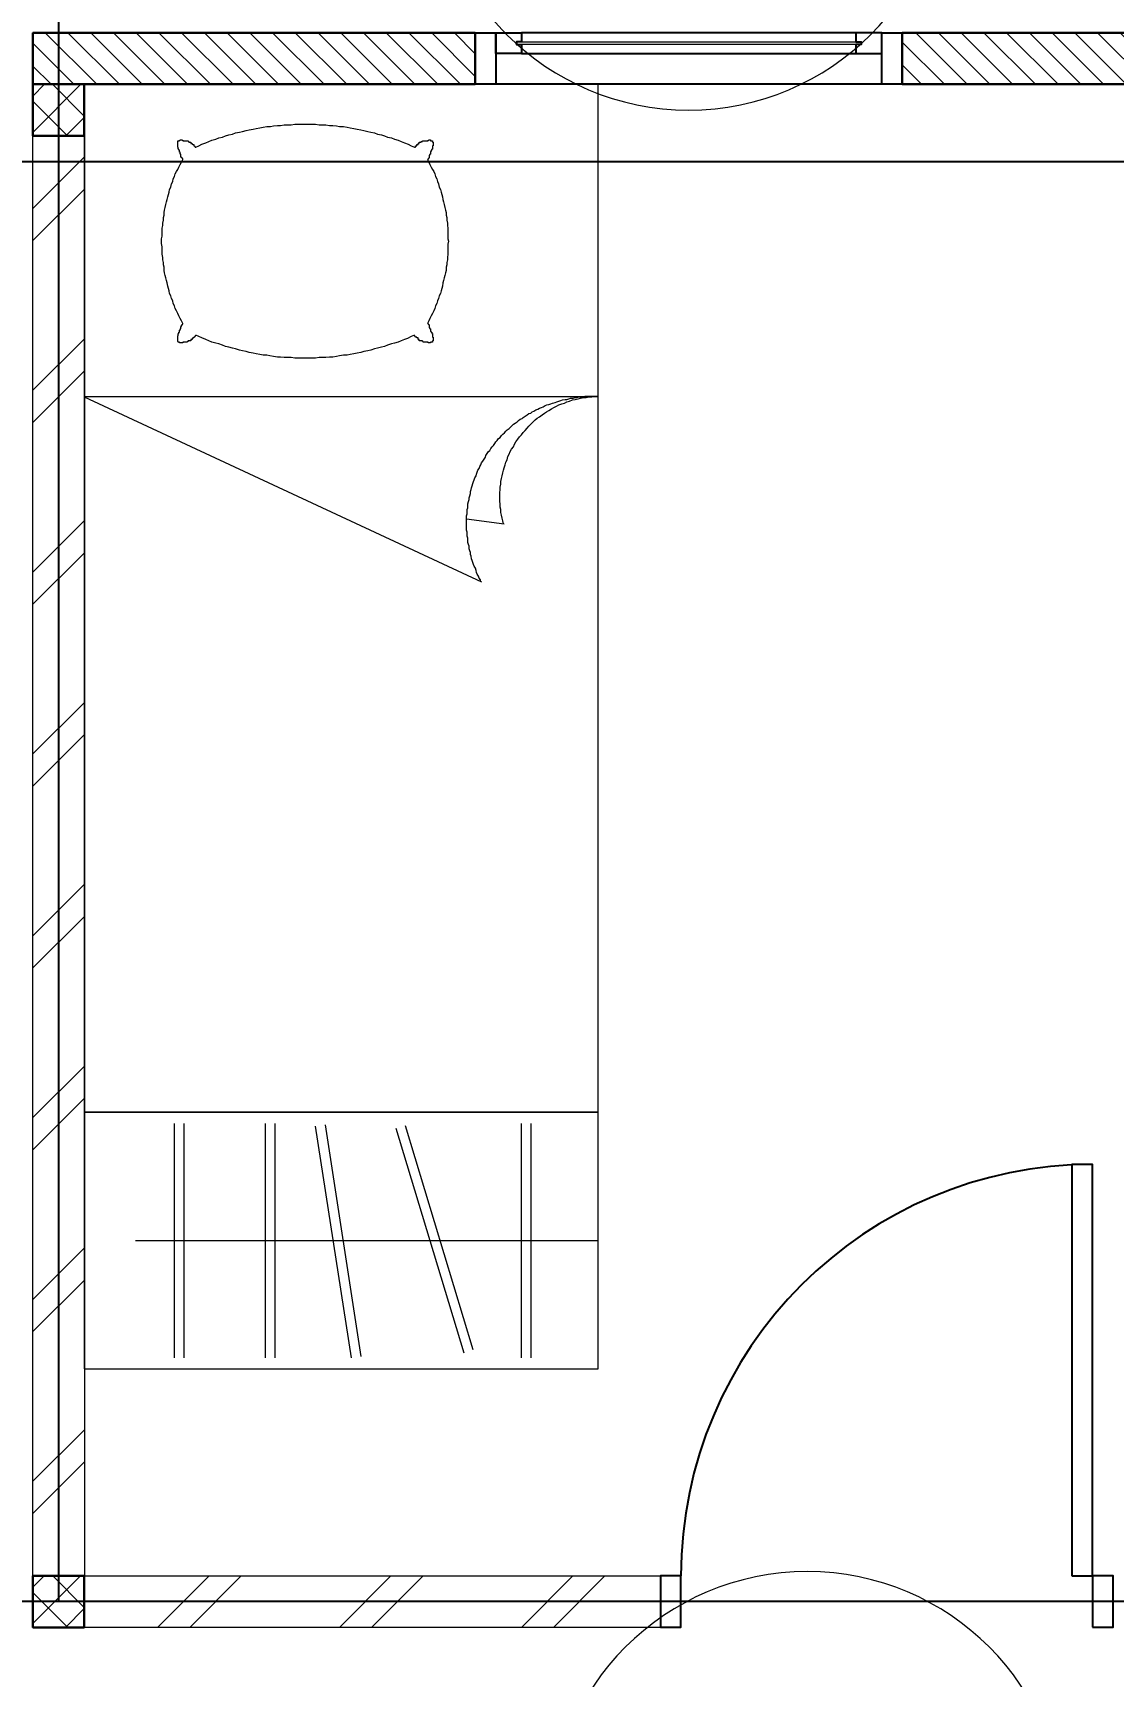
# Model space of a CAD drawing. Header units: millimetres. Extents: x -108 to 357, y -17 to 192.
# Drawn here: x 190.924 to 193.024, y 10.651 to 13.846 of the extents above; entities that cross this region are included whole.
import ezdxf
from ezdxf.enums import TextEntityAlignment as Align

# ---------------------------------------------------------------- set-up
doc = ezdxf.new("R2010")
doc.units = ezdxf.units.MM
for name, color, linetype, lineweight in [('ars', 11, 'Continuous', 0), ('KACA', 151, 'Continuous', 5), ('KOL', 1, 'Continuous', 30), ('KOLOM', 4, 'Continuous', 9), ('NOT', 7, 'Continuous', 20), ('tem', 5, 'Continuous', 20)]:
    doc.layers.add(name, color=color, linetype=linetype, lineweight=lineweight)
doc.layers.add('as', color=1, linetype='Continuous', plot=False)
doc.layers.add('Kusen', color=30, linetype='Continuous')
doc.styles.add('S', font='simplex', dxfattribs={"width": 0.75})
doc.styles.get("Standard").update_dxf_attribs({"font": 'arial.ttf'})

# ---------------------------------------------------------------- blocks, each defined once
blk = doc.blocks.new('T. J2')
at = {"layer": 'KACA', "color": 141}
blk.add_lwpolyline([(-0.3792, 0.0775), (0.2908, 0.0775), (0.2908, 0.0825), (-0.3792, 0.0825)], close=True, dxfattribs=at)
at = {"layer": 'Kusen'}
for p, q in [((-0.3692, 0.1), (0.2808, 0.1)), ((0.2808, 0.06), (-0.3692, 0.06)), ((-0.4192, 0), (0.3308, 0))]:
    blk.add_line(p, q, dxfattribs=at)
for points in [[(-0.4592, 0), (-0.4192, 0), (-0.4192, 0.1), (-0.4592, 0.1)], [(0.3308, 0), (0.3708, 0), (0.3708, 0.1), (0.3308, 0.1)]]:
    blk.add_lwpolyline(points, close=True, dxfattribs=at)
for points in [[(-0.3692, 0.0775), (-0.3692, 0.06), (-0.4192, 0.06), (-0.4192, 0.1), (-0.3692, 0.1), (-0.3692, 0.0825), (-0.3792, 0.0825), (-0.3792, 0.0775), (-0.3692, 0.0775)], [(0.2808, 0.0775), (0.2808, 0.06), (0.3308, 0.06), (0.3308, 0.1), (0.2808, 0.1), (0.2808, 0.0825), (0.2908, 0.0825), (0.2908, 0.0775), (0.2808, 0.0775)]]:
    blk.add_lwpolyline(points, dxfattribs=at)
blk = doc.blocks.new('P.80')
at = {"layer": 'Kusen'}
for points in [[(-69.8094, -74.8368), (-69.7694, -74.8368), (-69.7694, -74.0368), (-69.8094, -74.0368)], [(-70.6094, -74.9368), (-70.5694, -74.9368), (-70.5694, -74.8368), (-70.6094, -74.8368)], [(-69.7694, -74.9368), (-69.7294, -74.9368), (-69.7294, -74.8368), (-69.7694, -74.8368)]]:
    blk.add_lwpolyline(points, close=True, dxfattribs=at)
blk.add_arc((-69.7694, -74.8368), 0.8, 90, 180, dxfattribs=at)
blk = doc.blocks.new('BED2')
blk.add_lwpolyline([(-0.4994, 1.9988), (0.4994, 1.9988), (0.4994, 0), (-0.4994, 0)], close=True)
for points in [[(0.4994, 1.9988), (0.4994, 0)], [(0.2827, 1.8765), (0.2766, 1.8789), (0.2706, 1.8826), (0.2633, 1.885), (0.2573, 1.8874), (0.2512, 1.8898), (0.2439, 1.8923), (0.2379, 1.8947), (0.2306, 1.8959), (0.2246, 1.8983), (0.2185, 1.9007), (0.2113, 1.9019), (0.2052, 1.9044), (0.1979, 1.9056), (0.1919, 1.9068), (0.1846, 1.9092), (0.1786, 1.9104), (0.1713, 1.9116), (0.1653, 1.9128), (0.158, 1.914), (0.1519, 1.9153), (0.1447, 1.9165), (0.1374, 1.9165), (0.1314, 1.9177), (0.1241, 1.9189), (0.118, 1.9189), (0.1108, 1.9201), (0.1047, 1.9201), (0.0975, 1.9201), (0.0902, 1.9213), (0.0841, 1.9213), (0.0769, 1.9213), (0.0708, 1.9213), (0.0636, 1.9213), (0.0563, 1.9213), (0.0502, 1.9213), (0.043, 1.9201), (0.0369, 1.9201), (0.0297, 1.9201), (0.0224, 1.9189), (0.0163, 1.9189), (0.0091, 1.9177), (0.003, 1.9165), (-0.0042, 1.9165), (-0.0115, 1.9153), (-0.0176, 1.914), (-0.0248, 1.9128), (-0.0309, 1.9116), (-0.0381, 1.9104), (-0.0442, 1.9092), (-0.0515, 1.9068), (-0.0575, 1.9056), (-0.0648, 1.9044), (-0.0708, 1.9019), (-0.0781, 1.9007), (-0.0841, 1.8983), (-0.0902, 1.8959), (-0.0975, 1.8947), (-0.1035, 1.8923), (-0.1108, 1.8898), (-0.1168, 1.8874), (-0.1229, 1.885), (-0.1301, 1.8826), (-0.1362, 1.8789), (-0.1423, 1.8765)], [(-0.1435, 1.8765), (-0.1435, 1.8765), (-0.1435, 1.8765), (-0.1447, 1.8765), (-0.1447, 1.8777), (-0.1447, 1.8789), (-0.1471, 1.8789), (-0.1471, 1.8814), (-0.1495, 1.8814), (-0.1495, 1.8826), (-0.1495, 1.8826), (-0.1495, 1.8838), (-0.1519, 1.8838), (-0.1519, 1.8862), (-0.1556, 1.8862), (-0.1556, 1.8874), (-0.158, 1.8874), (-0.158, 1.8886), (-0.1592, 1.8886), (-0.1592, 1.8886), (-0.1689, 1.8886), (-0.1689, 1.8898), (-0.1701, 1.8898), (-0.1701, 1.891), (-0.1737, 1.891), (-0.1737, 1.8898), (-0.1737, 1.8898), (-0.1737, 1.8886), (-0.1774, 1.8886), (-0.1774, 1.8886), (-0.1774, 1.8886), (-0.1774, 1.8862), (-0.1786, 1.8862), (-0.1786, 1.8789), (-0.1774, 1.8789), (-0.1774, 1.8765), (-0.1774, 1.8765), (-0.1774, 1.8729), (-0.1762, 1.8729), (-0.1762, 1.8705), (-0.1749, 1.8705), (-0.1749, 1.868), (-0.1737, 1.868), (-0.1737, 1.8668), (-0.1737, 1.8668), (-0.1737, 1.8632), (-0.1725, 1.8632), (-0.1725, 1.8608), (-0.1713, 1.8608), (-0.1713, 1.8571), (-0.1713, 1.8571), (-0.1713, 1.8559), (-0.1701, 1.8559), (-0.1701, 1.8547), (-0.1689, 1.8547), (-0.1689, 1.8523), (-0.1677, 1.8523)], [(0.3081, 1.8523), (0.3081, 1.8523), (0.3081, 1.8547), (0.3093, 1.8547), (0.3093, 1.8559), (0.3105, 1.8559), (0.3105, 1.8571), (0.3117, 1.8571), (0.3117, 1.8608), (0.3117, 1.8608), (0.3117, 1.8632), (0.313, 1.8632), (0.313, 1.8668), (0.3142, 1.8668), (0.3142, 1.868), (0.3142, 1.868), (0.3142, 1.8705), (0.3154, 1.8705), (0.3154, 1.8729), (0.3166, 1.8729), (0.3166, 1.8765), (0.3178, 1.8765), (0.3178, 1.8789), (0.3178, 1.8789), (0.3178, 1.8862), (0.3178, 1.8862), (0.3178, 1.8886), (0.3166, 1.8886), (0.3166, 1.8886), (0.3142, 1.8886), (0.3142, 1.8898), (0.313, 1.8898), (0.313, 1.891), (0.3093, 1.891), (0.3093, 1.8898), (0.3081, 1.8898), (0.3081, 1.8886), (0.2996, 1.8886), (0.2996, 1.8886), (0.2972, 1.8886), (0.2972, 1.8874), (0.296, 1.8874), (0.296, 1.8862), (0.2924, 1.8862), (0.2924, 1.8838), (0.29, 1.8838), (0.29, 1.8826), (0.2887, 1.8826), (0.2887, 1.8814), (0.2863, 1.8814), (0.2863, 1.8789), (0.2851, 1.8789), (0.2851, 1.8777), (0.2839, 1.8777), (0.2839, 1.8765), (0.2839, 1.8765), (0.2839, 1.8765), (0.2827, 1.8765)], [(-0.1677, 1.8523), (-0.1701, 1.8475), (-0.1725, 1.8426), (-0.1749, 1.8378), (-0.1774, 1.8329), (-0.1798, 1.8293), (-0.1822, 1.8245), (-0.1834, 1.8196), (-0.1858, 1.8148), (-0.187, 1.8099), (-0.1895, 1.8051), (-0.1907, 1.799), (-0.1931, 1.7942), (-0.1943, 1.7893), (-0.1955, 1.7845), (-0.1967, 1.7797), (-0.1979, 1.7748), (-0.1992, 1.77), (-0.2004, 1.7651), (-0.2016, 1.7591), (-0.2028, 1.7542), (-0.204, 1.7494), (-0.204, 1.7446), (-0.2052, 1.7397), (-0.2052, 1.7349), (-0.2064, 1.7288), (-0.2064, 1.724), (-0.2076, 1.7191), (-0.2076, 1.7143), (-0.2076, 1.7082), (-0.2076, 1.7034), (-0.2076, 1.6985), (-0.2088, 1.6937), (-0.2076, 1.6877), (-0.2076, 1.6828), (-0.2076, 1.678), (-0.2076, 1.6731), (-0.2076, 1.6683), (-0.2064, 1.6622), (-0.2064, 1.6574), (-0.2052, 1.6525), (-0.2052, 1.6477), (-0.204, 1.6429), (-0.204, 1.6368), (-0.2028, 1.632), (-0.2016, 1.6271), (-0.2004, 1.6223), (-0.1992, 1.6174), (-0.1979, 1.6126), (-0.1967, 1.6065), (-0.1955, 1.6017), (-0.1943, 1.5969), (-0.1931, 1.592), (-0.1907, 1.5872), (-0.1895, 1.5823), (-0.187, 1.5775), (-0.1858, 1.5726), (-0.1834, 1.5678), (-0.1822, 1.563), (-0.1798, 1.5581), (-0.1774, 1.5533), (-0.1749, 1.5484), (-0.1725, 1.5436), (-0.1701, 1.5387), (-0.1677, 1.5339)], [(0.3081, 1.5339), (0.3105, 1.5387), (0.313, 1.5436), (0.3154, 1.5484), (0.3178, 1.5533), (0.3202, 1.5581), (0.3226, 1.563), (0.3238, 1.5678), (0.3263, 1.5726), (0.3275, 1.5775), (0.3299, 1.5823), (0.3311, 1.5872), (0.3335, 1.592), (0.3347, 1.5969), (0.336, 1.6017), (0.3372, 1.6065), (0.3384, 1.6126), (0.3396, 1.6174), (0.3408, 1.6223), (0.342, 1.6271), (0.3432, 1.632), (0.3444, 1.6368), (0.3444, 1.6429), (0.3456, 1.6477), (0.3456, 1.6525), (0.3469, 1.6574), (0.3469, 1.6622), (0.3481, 1.6683), (0.3481, 1.6731), (0.3481, 1.678), (0.3481, 1.6828), (0.3493, 1.6889), (0.3493, 1.6937), (0.3493, 1.6985), (0.3481, 1.7034), (0.3481, 1.7082), (0.3481, 1.7143), (0.3481, 1.7191), (0.3469, 1.724), (0.3469, 1.7288), (0.3456, 1.7349), (0.3456, 1.7397), (0.3444, 1.7446), (0.3444, 1.7494), (0.3432, 1.7542), (0.342, 1.7591), (0.3408, 1.7651), (0.3396, 1.77), (0.3384, 1.7748), (0.3372, 1.7797), (0.336, 1.7845), (0.3347, 1.7893), (0.3335, 1.7942), (0.3311, 1.799), (0.3299, 1.8051), (0.3275, 1.8099), (0.3263, 1.8148), (0.3238, 1.8196), (0.3226, 1.8245), (0.3202, 1.8293), (0.3178, 1.8329), (0.3154, 1.8378), (0.313, 1.8426), (0.3105, 1.8475), (0.3081, 1.8523)], [(-0.1677, 1.5339), (-0.1689, 1.5339), (-0.1689, 1.5327), (-0.1701, 1.5327), (-0.1701, 1.5303), (-0.1713, 1.5303), (-0.1713, 1.5278), (-0.1713, 1.5278), (-0.1713, 1.5254), (-0.1725, 1.5254), (-0.1725, 1.523), (-0.1737, 1.523), (-0.1737, 1.5206), (-0.1737, 1.5206), (-0.1737, 1.5182), (-0.1749, 1.5182), (-0.1749, 1.5169), (-0.1762, 1.5169), (-0.1762, 1.5145), (-0.1774, 1.5145), (-0.1774, 1.5097), (-0.1774, 1.5097), (-0.1774, 1.5073), (-0.1786, 1.5073), (-0.1786, 1.5), (-0.1774, 1.5), (-0.1774, 1.4988), (-0.1774, 1.4988), (-0.1774, 1.4976), (-0.1737, 1.4976), (-0.1737, 1.4964), (-0.1737, 1.4964), (-0.1737, 1.4964), (-0.1701, 1.4964), (-0.1701, 1.4964), (-0.1689, 1.4964), (-0.1689, 1.4976), (-0.1592, 1.4976), (-0.1592, 1.4988), (-0.158, 1.4988), (-0.158, 1.5), (-0.1556, 1.5), (-0.1556, 1.5), (-0.1519, 1.5), (-0.1519, 1.5024), (-0.1495, 1.5024), (-0.1495, 1.5048), (-0.1495, 1.5048), (-0.1495, 1.5061), (-0.1471, 1.5061), (-0.1471, 1.5073), (-0.1447, 1.5073), (-0.1447, 1.5085), (-0.1447, 1.5085), (-0.1435, 1.5085), (-0.1435, 1.5097), (-0.1435, 1.5097)], [(0.2839, 1.5097), (0.2839, 1.5085), (0.2839, 1.5085), (0.2839, 1.5085), (0.2851, 1.5085), (0.2851, 1.5073), (0.2863, 1.5073), (0.2863, 1.5061), (0.2887, 1.5061), (0.2887, 1.5048), (0.29, 1.5048), (0.29, 1.5024), (0.2924, 1.5024), (0.2924, 1.5), (0.296, 1.5), (0.296, 1.5), (0.2972, 1.5), (0.2972, 1.4988), (0.2996, 1.4988), (0.2996, 1.4976), (0.3081, 1.4976), (0.3081, 1.4964), (0.3093, 1.4964), (0.3093, 1.4964), (0.313, 1.4964), (0.313, 1.4964), (0.3142, 1.4964), (0.3142, 1.4976), (0.3166, 1.4976), (0.3166, 1.4988), (0.3178, 1.4988), (0.3178, 1.5), (0.3178, 1.5), (0.3178, 1.5073), (0.3178, 1.5073), (0.3178, 1.5097), (0.3166, 1.5097), (0.3166, 1.5145), (0.3154, 1.5145), (0.3154, 1.5169), (0.3142, 1.5169), (0.3142, 1.5182), (0.3142, 1.5182), (0.3142, 1.5206), (0.313, 1.5206), (0.313, 1.523), (0.3117, 1.523), (0.3117, 1.5254), (0.3117, 1.5254), (0.3117, 1.5278), (0.3105, 1.5278), (0.3105, 1.5303), (0.3093, 1.5303), (0.3093, 1.5327), (0.3081, 1.5327), (0.3081, 1.5339), (0.3081, 1.5339)], [(-0.1423, 1.5109), (-0.1362, 1.5085), (-0.1289, 1.5048), (-0.1229, 1.5024), (-0.1168, 1.5), (-0.1108, 1.4976), (-0.1035, 1.4952), (-0.0975, 1.4939), (-0.0902, 1.4915), (-0.0841, 1.4891), (-0.0781, 1.4879), (-0.0708, 1.4855), (-0.0648, 1.4843), (-0.0575, 1.4818), (-0.0515, 1.4806), (-0.0442, 1.4794), (-0.0381, 1.477), (-0.0309, 1.4758), (-0.0248, 1.4746), (-0.0176, 1.4734), (-0.0115, 1.4722), (-0.0042, 1.4722), (0.003, 1.4709), (0.0091, 1.4697), (0.0163, 1.4685), (0.0224, 1.4685), (0.0297, 1.4673), (0.0369, 1.4673), (0.043, 1.4673), (0.0502, 1.4661), (0.0563, 1.4661), (0.0636, 1.4661), (0.0708, 1.4661), (0.0769, 1.4661), (0.0841, 1.4661), (0.0902, 1.4661), (0.0975, 1.4673), (0.1047, 1.4673), (0.1108, 1.4673), (0.118, 1.4685), (0.1241, 1.4685), (0.1314, 1.4697), (0.1386, 1.4709), (0.1447, 1.4722), (0.1519, 1.4722), (0.158, 1.4734), (0.1653, 1.4746), (0.1713, 1.4758), (0.1786, 1.477), (0.1846, 1.4794), (0.1919, 1.4806), (0.1979, 1.4818), (0.2052, 1.4843), (0.2113, 1.4855), (0.2185, 1.4879), (0.2246, 1.4891), (0.2306, 1.4915), (0.2379, 1.4939), (0.2439, 1.4952), (0.2512, 1.4976), (0.2573, 1.5), (0.2633, 1.5024), (0.2706, 1.5061), (0.2766, 1.5085), (0.2827, 1.5109)], [(0.2827, 1.5097), (0.2839, 1.5097)], [(-0.3154, 1.1441), (-0.3142, 1.1501), (-0.313, 1.155), (-0.3117, 1.161), (-0.3105, 1.1659), (-0.3105, 1.1719), (-0.3093, 1.1768), (-0.3093, 1.1828), (-0.3081, 1.1877), (-0.3081, 1.1937), (-0.3081, 1.1998), (-0.3081, 1.2046), (-0.3093, 1.2107), (-0.3093, 1.2155), (-0.3105, 1.2215), (-0.3105, 1.2264), (-0.3117, 1.2324), (-0.313, 1.2373), (-0.3142, 1.2433), (-0.3154, 1.2482), (-0.3166, 1.253), (-0.319, 1.2591), (-0.3202, 1.2639), (-0.3226, 1.2688), (-0.3238, 1.2748), (-0.3263, 1.2797), (-0.3287, 1.2845), (-0.3311, 1.2893), (-0.3347, 1.2942), (-0.3372, 1.299), (-0.3396, 1.3039), (-0.3432, 1.3087), (-0.3469, 1.3136), (-0.3505, 1.3172), (-0.3541, 1.322), (-0.3577, 1.3257), (-0.3614, 1.3305), (-0.365, 1.3341), (-0.3686, 1.3378), (-0.3735, 1.3426), (-0.3771, 1.3462), (-0.3808, 1.3499), (-0.3856, 1.3523), (-0.3904, 1.3559), (-0.3953, 1.3596), (-0.3989, 1.362), (-0.4038, 1.3644), (-0.4086, 1.368), (-0.4134, 1.3705), (-0.4183, 1.3729), (-0.4231, 1.3753), (-0.4292, 1.3777), (-0.434, 1.3789), (-0.4389, 1.3814), (-0.4437, 1.3826), (-0.4498, 1.385), (-0.4546, 1.3862), (-0.4607, 1.3874), (-0.4655, 1.3886), (-0.4715, 1.3898), (-0.4764, 1.3898), (-0.4824, 1.391), (-0.4873, 1.391), (-0.4933, 1.3923), (-0.4994, 1.3923)], [(-0.2718, 1.0315), (-0.2706, 1.0351), (-0.2682, 1.0387), (-0.2669, 1.0424), (-0.2645, 1.046), (-0.2633, 1.0496), (-0.2621, 1.0533), (-0.2609, 1.0581), (-0.2585, 1.0617), (-0.2573, 1.0654), (-0.2561, 1.069), (-0.2548, 1.0726), (-0.2536, 1.0763), (-0.2524, 1.0811), (-0.2512, 1.0847), (-0.2512, 1.0884), (-0.25, 1.092), (-0.2488, 1.0956), (-0.2488, 1.1005), (-0.2476, 1.1041), (-0.2464, 1.1077), (-0.2464, 1.1114), (-0.2464, 1.1162), (-0.2452, 1.1199), (-0.2452, 1.1235), (-0.2452, 1.1283), (-0.2439, 1.132), (-0.2439, 1.1356), (-0.2439, 1.1392), (-0.2439, 1.1441), (-0.2439, 1.1477), (-0.2439, 1.1513), (-0.2439, 1.1562), (-0.2439, 1.1598), (-0.2452, 1.1634), (-0.2452, 1.1671), (-0.2452, 1.1719), (-0.2464, 1.1755), (-0.2464, 1.1792), (-0.2464, 1.1828), (-0.2476, 1.1877), (-0.2488, 1.1913), (-0.2488, 1.1949), (-0.25, 1.1985), (-0.2512, 1.2034), (-0.2512, 1.207), (-0.2524, 1.2107), (-0.2536, 1.2143), (-0.2548, 1.2179), (-0.2561, 1.2228), (-0.2573, 1.2264), (-0.2585, 1.23), (-0.2597, 1.2337), (-0.2621, 1.2373), (-0.2633, 1.2409), (-0.2645, 1.2446), (-0.2657, 1.2482), (-0.2682, 1.2518), (-0.2694, 1.2554), (-0.2718, 1.2591), (-0.273, 1.2627), (-0.2754, 1.2663), (-0.2778, 1.27), (-0.2803, 1.2736), (-0.2815, 1.2772), (-0.2839, 1.2809), (-0.2863, 1.2845), (-0.2887, 1.2869), (-0.2912, 1.2906), (-0.2936, 1.2942), (-0.296, 1.2966), (-0.2984, 1.3002), (-0.3008, 1.3039), (-0.3033, 1.3063), (-0.3057, 1.3099), (-0.3093, 1.3123), (-0.3117, 1.316), (-0.3142, 1.3184), (-0.3178, 1.3208), (-0.3202, 1.3245), (-0.3226, 1.3269), (-0.3263, 1.3293), (-0.3287, 1.3317), (-0.3323, 1.3354), (-0.3347, 1.3378), (-0.3384, 1.3402), (-0.342, 1.3426), (-0.3444, 1.345), (-0.3481, 1.3475), (-0.3517, 1.3487), (-0.3541, 1.3511), (-0.3577, 1.3535), (-0.3614, 1.3559), (-0.365, 1.3584), (-0.3686, 1.3596), (-0.3711, 1.362), (-0.3747, 1.3632), (-0.3783, 1.3656), (-0.382, 1.3668), (-0.3856, 1.3692), (-0.3892, 1.3705), (-0.3929, 1.3717), (-0.3965, 1.3741), (-0.4001, 1.3753), (-0.4038, 1.3765), (-0.4074, 1.3777), (-0.411, 1.3789), (-0.4159, 1.3801), (-0.4195, 1.3814), (-0.4231, 1.3826), (-0.4268, 1.3838), (-0.4304, 1.385), (-0.4352, 1.3862), (-0.4389, 1.3862), (-0.4425, 1.3874), (-0.4461, 1.3886), (-0.451, 1.3886), (-0.4546, 1.3898), (-0.4582, 1.3898), (-0.4619, 1.391), (-0.4667, 1.391), (-0.4703, 1.391), (-0.474, 1.3923), (-0.4788, 1.3923), (-0.4824, 1.3923), (-0.4873, 1.3923), (-0.4909, 1.3923), (-0.4946, 1.3923), (-0.4994, 1.3923)], [(-0.4994, 1.391), (0.4994, 1.391)], [(0.4994, 1.391), (-0.273, 1.0315)], [(-0.2439, 1.1538), (-0.3166, 1.1441)], [(-0.4994, 0), (0.4994, 0)], [(0.4994, -0.4988), (-0.4994, -0.4988), (-0.4994, 0), (0.4994, 0), (0.4994, -0.4988)], [(-0.3686, -0.0218), (-0.3686, -0.477)], [(-0.3505, -0.477), (-0.3505, -0.0218)], [(-0.1241, -0.0254), (-0.2561, -0.4613)], [(-0.2391, -0.4685), (-0.1071, -0.0315)], [(0.0309, -0.0242), (-0.0381, -0.4746)], [(-0.02, -0.477), (0.0502, -0.0266)], [(0.1289, -0.0218), (0.1289, -0.477)], [(0.1471, -0.477), (0.1471, -0.0218)], [(0.3057, -0.0218), (0.3057, -0.477)], [(0.3238, -0.477), (0.3238, -0.0218)], [(0.4001, -0.2494), (-0.4994, -0.2494)]]:
    blk.add_lwpolyline(points)
blk = doc.blocks.new('K 10.10')
at = {"layer": 'ars'}
h = blk.add_hatch(dxfattribs=at)
h.set_pattern_fill('_USER', color=256, scale=0.05, angle=45, double=1, pattern_type=0)
h.set_pattern_definition([(45, (0, 0), (-0.035355339, 0.035355339), []), (135, (0, 0), (-0.035355339, -0.035355339), [])])
h.paths.add_polyline_path([(1560.5383, 1380.4069), (1560.6383, 1380.4069), (1560.6383, 1380.5069), (1560.5383, 1380.5069)])
at = {"layer": 'KOL'}
blk.add_lwpolyline([(1560.5383, 1380.4069), (1560.6383, 1380.4069), (1560.6383, 1380.5069), (1560.5383, 1380.5069)], close=True, dxfattribs=at)
blk = doc.blocks.new('A-2')
at = {"layer": 'ars'}
h = blk.add_hatch(dxfattribs=at)
h.set_pattern_fill('ANSI31', color=256, scale=0.25, angle=180, style=0)
h.set_pattern_definition([(135, (-522.35658, -325.731844), (0.0220970869, 0.0220970869), [])])
h.paths.add_polyline_path([(33.7772, 14.3677), (32.9172, 14.3677), (32.9172, 14.4677), (33.7772, 14.4677)])
h = blk.add_hatch(dxfattribs=at)
h.set_pattern_fill('ANSI31', color=256, scale=0.25, angle=180, style=0)
h.set_pattern_definition([(135, (-524.11158, -325.731844), (0.0220970869, 0.0220970869), [])])
h.paths.add_polyline_path([(35.5322, 14.3677), (34.6072, 14.3677), (34.6072, 14.4677), (35.5322, 14.4677)])
h = blk.add_hatch(dxfattribs=at)
h.set_pattern_fill('TEMBOK', color=256, scale=0.25)
h.set_pattern_definition([(45, (2.19994, 0.1431), (-0.1767767, 0.1767767), []), (45, (2.26244, 0.1431), (-0.1767767, 0.1767767), [])])
h.paths.add_polyline_path([(32.9172, 11.4677), (33.0172, 11.4677), (33.0172, 14.2677), (32.9172, 14.2677)])
h = blk.add_hatch(dxfattribs=at)
h.set_pattern_fill('TEMBOK', color=256, scale=0.25)
h.set_pattern_definition([(45, (3.07994, 0.1431), (-0.1767767, 0.1767767), []), (45, (3.14244, 0.1431), (-0.1767767, 0.1767767), [])])
h.paths.add_polyline_path([(34.1372, 11.3677), (33.0172, 11.3677), (33.0172, 11.4677), (34.1372, 11.4677)])
at = {"layer": 'as'}
for p, q in [((32.9672, 15.5177), (32.9672, 11.4177)), ((-36.8328, 14.2177), (37.5672, 14.2177)), ((37.5672, 11.4177), (31.3672, 11.4177))]:
    blk.add_line(p, q, dxfattribs=at)
at = {"layer": 'KOL'}
for points in [[(33.7772, 14.3677), (32.9172, 14.3677), (32.9172, 14.4677), (33.7772, 14.4677)], [(35.5322, 14.3677), (34.6072, 14.3677), (34.6072, 14.4677), (35.5322, 14.4677)]]:
    blk.add_lwpolyline(points, close=True, dxfattribs=at)
at = {"layer": 'tem'}
for points in [[(33.0172, 11.4677), (32.9172, 11.4677), (32.9172, 14.2677), (33.0172, 14.2677)], [(33.0172, 11.4677), (34.1372, 11.4677), (34.1372, 11.3677), (33.0172, 11.3677)]]:
    blk.add_lwpolyline(points, close=True, dxfattribs=at)
at = {"layer": 'ars', "xscale": -1}
blk.add_blockref('BED2', (33.5165, 12.369), dxfattribs=at)
at = {"layer": 'KOLOM', "extrusion": (0, 0, -1), "zscale": -1, "rotation": 180}
for p in [(1527.6212, 1394.7746), (1527.6212, 1391.8746)]:
    blk.add_blockref('K 10.10', p, dxfattribs=at)
at = {"layer": 'Kusen', "xscale": -1}
blk.add_blockref('T. J2', (34.148, 14.3677), dxfattribs=at)
at = {"layer": 'Kusen'}
blk.add_blockref('P.80', (104.7465, 86.3046), dxfattribs=at)
blk = doc.blocks.new('NAV')
blk.add_circle((0, -0.4), 0.4)
at = {"style": 'S', "width": 0.75, "flags": 4}
blk.add_attdef('AV', text='', height=0.3, dxfattribs=at).set_placement((0, -0.4), align=Align.MIDDLE)

msp = doc.modelspace()

# ---------------------------------------------------------------- block references
msp.add_blockref('A-2', (158.00671, -0.62199))
at = {"layer": 'NOT'}
ref = msp.add_blockref('NAV', (192.19887, 13.69575), dxfattribs=dict(at, xscale=-1.25, yscale=1.25, zscale=1.25, rotation=180.0000000000217))
ref.add_attrib('AV', 'J2', dxfattribs={"layer": '0', "height": 0.35, "flags": 4}).set_placement((192.19887, 14.19575), align=Align.MIDDLE)
ref = msp.add_blockref('NAV', (192.42948, 9.85402), dxfattribs=dict(at, xscale=-1.25, yscale=1.25, zscale=1.25, rotation=180.0000000000217))
ref.add_attrib('AV', 'P2', dxfattribs={"layer": '0', "height": 0.35, "flags": 4}).set_placement((192.42948, 10.35402), align=Align.MIDDLE)

doc.saveas('drawing.dxf')
